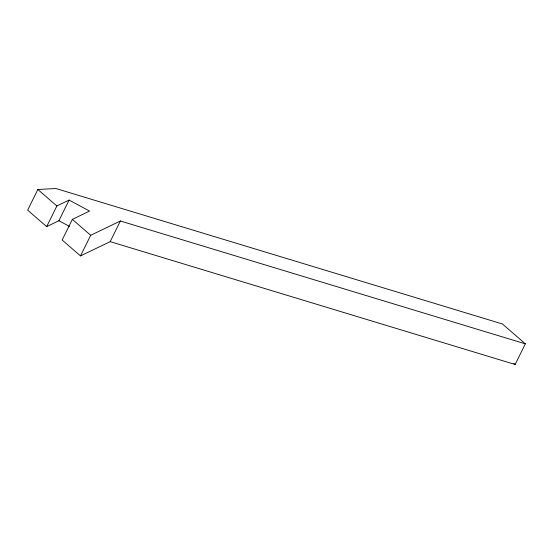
<?xml version="1.0" encoding="UTF-8"?>
<svg xmlns="http://www.w3.org/2000/svg" width="553" height="553" viewBox="0 0 553 553"><rect width="100%" height="100%" fill="white"/><g stroke="black" fill="none" stroke-linecap="round" stroke-linejoin="round"><path stroke-width="0.83" d="M525.35 343.842L502.4 323.968L55.894 188.511L37.853 189.492L27.65 210.14L46.673 226.619L58.881 220.723L69.084 200.075L89.572 211.073L72.353 219.375L62.15 240.023L80.503 255.921L110.192 241.64L120.395 220.993L525.35 343.842L515.147 364.489L110.192 241.64M46.673 226.619L56.883 205.972L69.084 200.075M80.503 255.921L90.713 235.274L120.395 220.993M58.881 220.723L69.505 226.426M513.868 363.39L515.147 364.489M37.853 189.492L56.883 205.972M72.353 219.375L90.713 235.274"/></g></svg>
